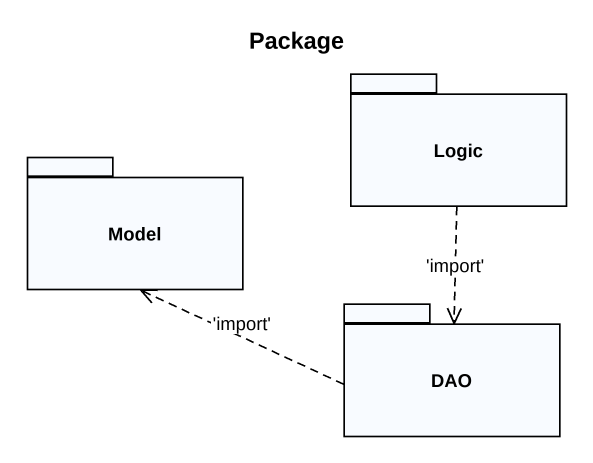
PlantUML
@startuml
title Package
package Logic {
}
package Model {
}
package DAO {
}
Logic ..> DAO : 'import'
DAO .left.> Model : 'import'
@enduml
